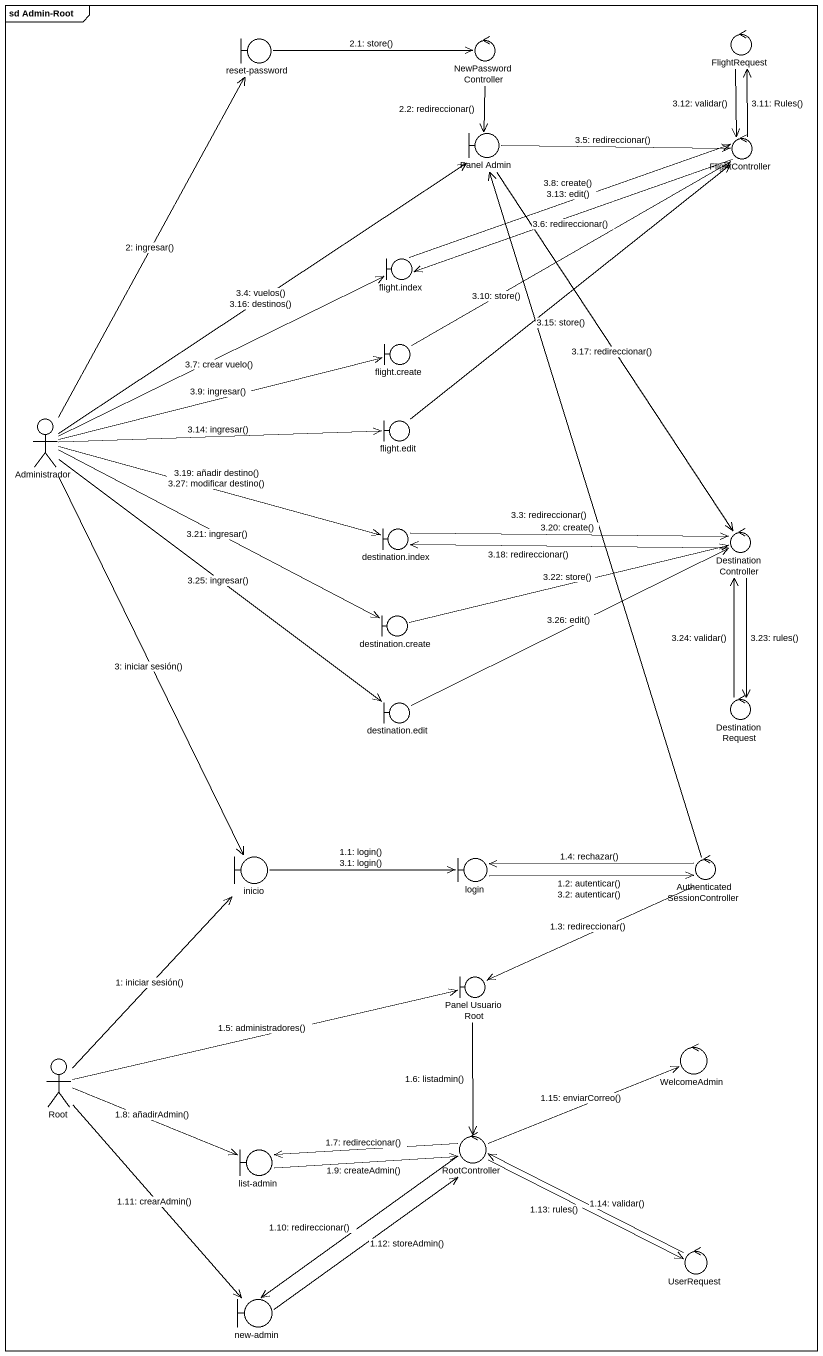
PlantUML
@startuml
mainframe sd Admin-Root
boundary "reset-password" as reset_password
control NewPasswordController
control FlightRequest
boundary "Panel Admin" as Panel_Admin
control FlightController
boundary "flight.index" as flight_index
boundary "flight.create" as flight_create
actor Administrador
boundary "flight.edit" as flight_edit
boundary "destination.index" as destination_index
control DestinationController
boundary "destination.create" as destination_create
boundary "destination.edit" as destination_edit
control DestinationRequest
boundary inicio
boundary login
control "AuthenticatedSessionController" as AuthenticatedSessionControll
boundary "Panel Usuario Root" as Panel_Usuario_Root
control WelcomeAdmin
actor Root
boundary "list-admin" as list_admin
control RootController
control UserRequest
boundary "new-admin" as new_admin
Root -up-> inicio : 1: iniciar sesión()
inicio -right-> login : 1.1: login()\n3.1: login()
login -right-> AuthenticatedSessionControll : 1.2: autenticar()\n3.2: autenticar()
AuthenticatedSessionControll -left-> Panel_Usuario_Root : 1.3: redireccionar()
AuthenticatedSessionControll -left-> login : 1.4: rechazar()
Root -right-> Panel_Usuario_Root : 1.5: administradores()
Panel_Usuario_Root --> RootController : 1.6: listadmin()
RootController -left-> list_admin : 1.7: redireccionar()
Root -right-> list_admin : 1.8: añadirAdmin()
list_admin -right-> RootController : 1.9: createAdmin()
RootController --> new_admin : 1.10: redireccionar()
Root --> new_admin : 1.11: crearAdmin()
new_admin -up-> RootController : 1.12: storeAdmin()
RootController -right-> UserRequest : 1.13: rules()
UserRequest -left-> RootController : 1.14: validar()
RootController -right-> WelcomeAdmin : 1.15: enviarCorreo()
Administrador -up-> reset_password : 2: ingresar()
reset_password -right-> NewPasswordController : 2.1: store()
NewPasswordController --> Panel_Admin : 2.2: redireccionar()
Administrador --> inicio : 3: iniciar sesión()
AuthenticatedSessionControll -up-> Panel_Admin : 3.3: redireccionar()
Administrador -up-> Panel_Admin : 3.4: vuelos()\n3.16: destinos()
Panel_Admin -right-> FlightController : 3.5: redireccionar()
FlightController -left-> flight_index : 3.6: redireccionar()
Administrador -right-> flight_index : 3.7: crear vuelo()
flight_index -right-> FlightController : 3.8: create()\n3.13: edit()
Administrador -right-> flight_create : 3.9: ingresar()
flight_create -up-> FlightController : 3.10: store()
FlightController -up-> FlightRequest : 3.11: Rules()
FlightRequest --> FlightController : 3.12: validar()
Administrador -right-> flight_edit : 3.14: ingresar()
flight_edit -up-> FlightController : 3.15: store()
Panel_Admin --> DestinationController : 3.17: redireccionar()
DestinationController -left-> destination_index : 3.18: redireccionar()
Administrador -right-> destination_index : 3.19: añadir destino()\n3.27: modificar destino()
destination_index -right-> DestinationController : 3.20: create()
Administrador -right-> destination_create : 3.21: ingresar()
destination_create -right-> DestinationController : 3.22: store()
DestinationController --> DestinationRequest : 3.23: rules()
DestinationRequest -up-> DestinationController : 3.24: validar()
Administrador --> destination_edit : 3.25: ingresar()
destination_edit -right-> DestinationController : 3.26: edit()
@enduml
